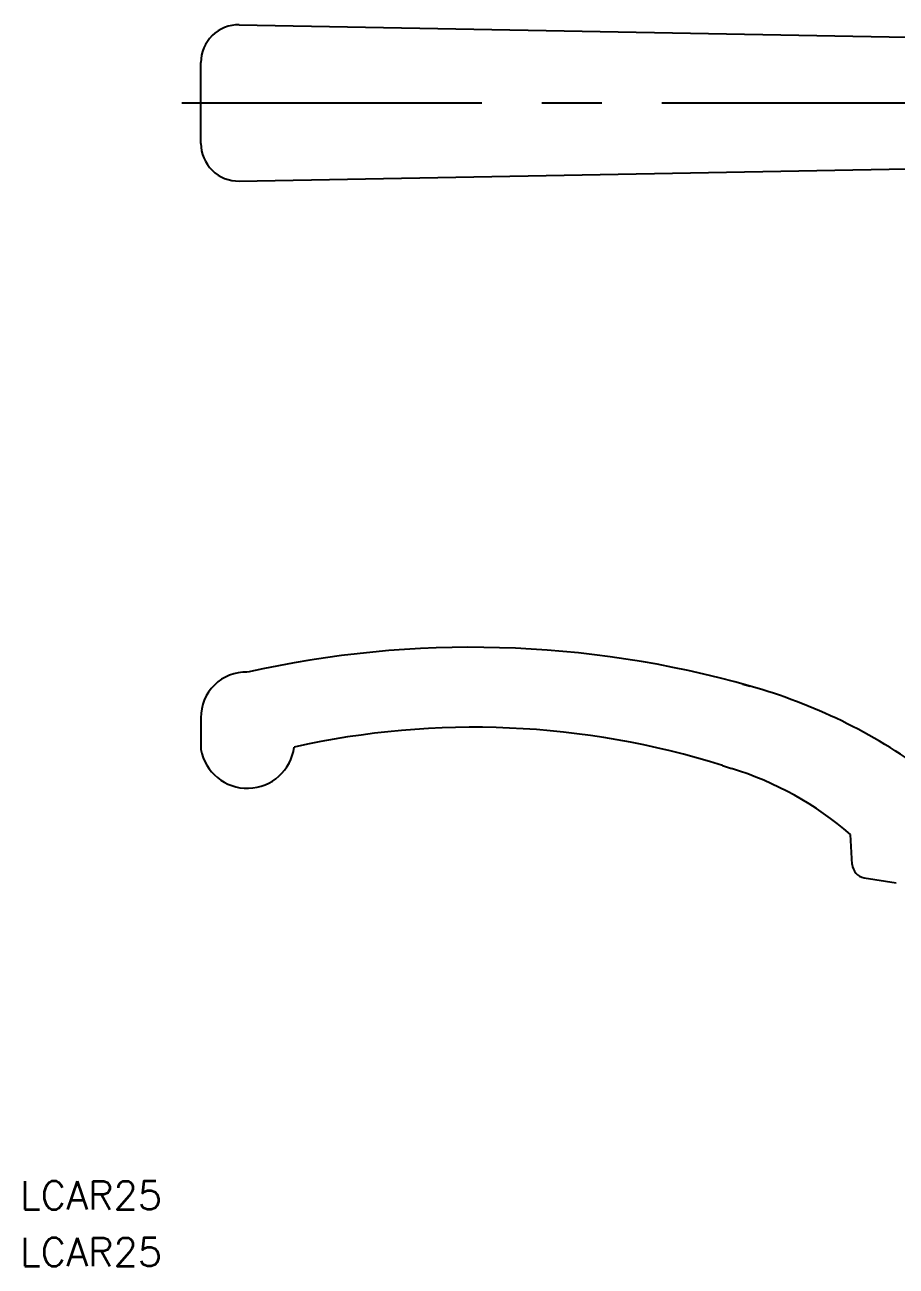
# Model space of a CAD drawing. Extents: x -128 to 60, y -136 to 42.
# Drawn here: x -127.6 to -35.4, y -136.2 to -4.7 of the extents above; entities that cross this region are included whole.
import ezdxf

# ---------------------------------------------------------------- set-up
doc = ezdxf.new("R2010")
doc.units = 0
doc.linetypes.add('CENTER', pattern=[50.8, 31.75, -6.35, 6.35, -6.35])
doc.layers.get('0').update_dxf_attribs({"linetype": 'CONTINUOUS'})
doc.layers.add('CENTER', color=1, linetype='CONTINUOUS')
doc.styles.get("Standard").update_dxf_attribs({"font": 'txt.shx', "height": 3, "bigfont": 'bigfont.shx'})

msp = doc.modelspace()

# ---------------------------------------------------------------- linework, layer by layer
at = {"color": 7, "linetype": 'CONTINUOUS'}
for p, q in [((-104.93, -4.74), (-26.79, -6.18)), ((-109, -17.29), (-109, -8.74)), ((-104.93, -21.29), (-26.79, -19.85)), ((-51.6, -74.56), (-50.84, -74.77)), ((-51.6, -74.56), (-50.84, -74.77)), ((-109, -78.13), (-109, -81.47)), ((-53.75, -83.18), (-52.81, -83.5)), ((-53.75, -83.18), (-52.81, -83.5)), ((-40.02, -93.66), (-40.2, -90.5)), ((-38.77, -95.06), (-35.37, -95.62))]:
    msp.add_line(p, q, dxfattribs=at)
for centre, radius, start, end in [((-105, -8.74), 4, 88.9436, 180), ((-105, -17.29), 4, 180, 271.0564), ((-80.34, -178.56), 107.9, 74.1332, 102.7082), ((-104.2, -78.08), 4.8, 88.5343, 180.5104), ((-66.82, -131.24), 58.69, 53.9035, 74.2076), ((-80.08, -166.62), 87.49, 72.4841, 102.5698), ((-104.08, -80.59), 5, 190.2042, 352.6735), ((-63.06, -116.85), 34.89, 49.0664, 72.928), ((-38.52, -93.58), 1.5, 183.1683, 260.6013)]:
    msp.add_arc(centre, radius, start, end, dxfattribs=at)
at = {"layer": 'CENTER', "color": 1, "linetype": 'CENTER'}
msp.add_line((-111, -13.01), (-24.79, -13.01), dxfattribs=at)

# ---------------------------------------------------------------- texts
at = {"color": 7, "linetype": 'CONTINUOUS'}
for p in [(-128.15, -130.2), (-128.15, -136.2)]:
    msp.add_text('LCAR25', height=3, dxfattribs=at).set_placement(p)

doc.saveas('drawing.dxf')
